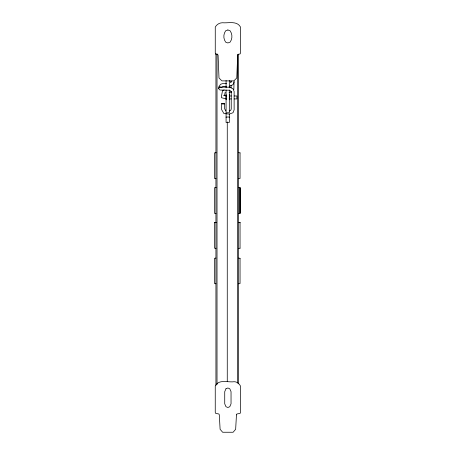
<?xml version="1.0" encoding="UTF-8"?>
<svg xmlns="http://www.w3.org/2000/svg" width="455" height="455" viewBox="0 0 455 455"><rect width="100%" height="100%" fill="white"/><g stroke="black" fill="none" stroke-linecap="round" stroke-linejoin="round"><path stroke-width="0.68" d="M215.932 385.26L215.932 283.664M215.937 258.053L214.487 258.303L214.493 283.556L215.937 283.806L215.932 248.14M215.932 222.563L215.932 213.332M215.932 187.756L215.932 178.519M215.937 152.943L215.937 54.191M226.078 113.284L226.078 122.446L229.326 122.446L229.326 113.989M229.326 89.999L229.326 112.772L226.078 112.772L226.078 89.999M226.078 87.866L226.078 80.484M229.326 87.866L229.326 80.484M231.089 82.378L231.089 81.03M231.083 88.003L231.083 85.176M234.086 81.075L233.836 89.555M225.885 110.952L224.616 108.785L224.633 103.598L221.613 103.603L221.591 109.575L223.923 113.562L229.28 114.08L233.011 112.738L234.132 109.854L234.126 91.438L232.96 88.736L229.98 87.246L219.537 87.059L221.38 87.337M224.457 95.732L225.179 92.263M230.548 82.668L231.089 81.36M234.092 81.991L232.954 84.715L229.098 86.399M229.178 110.969L230.685 110.423L231.231 109.018L231.231 91.466L231.282 92.388L230.651 90.937L229.206 90.215L219.987 90.044L218.679 88.691L219.537 87.03M221.659 87.769L222.256 86.877L223.632 86.433L226.368 86.416M224.633 103.598L224.105 104.002L222.233 104.002L221.613 103.603M224.184 89.891L222.529 90.704L221.323 96.904L221.539 97.745L226.397 98.934M238.602 178.741L240.052 178.485L240.047 152.874M238.602 248.436L240.052 248.18M214.487 222.74L215.937 222.489M238.602 283.806L240.052 283.556L240.047 258.303M229.053 92.399L231.174 92.046M226.522 83.453L223.052 83.475L220.527 84.283L218.679 87.07L218.679 88.691M216.694 54.355L217.609 54.355L218.081 55.197L218.997 77.976L221.904 80.882L233.859 80.882L236.765 77.976L237.681 55.197L238.153 54.355L240.092 53.929L240.513 52.911L240.513 27.084C236.964 20.498 228.404 23.324 222.484 22.75C219.435 22.784 216.751 24.433 215.261 27.084L215.261 52.911L215.687 53.929L216.694 54.355L215.687 53.929M229.274 95.977L231.345 95.977M234.109 95.977L236.867 95.977L236.867 98.934L234.075 98.934M229.189 98.934L231.282 98.934M238.602 258.053L240.052 258.303M238.602 222.489L240.052 222.74M238.602 152.618L240.052 152.874M238.602 222.313L240.052 222.569M223.553 95.3L226.516 95.977M240.047 222.569L240.047 248.18M238.602 54.191L238.602 187.756M238.602 213.332L238.602 383.838M237.521 54.486L237.521 383.104M229.326 94.589L229.326 99.77M229.326 117.333L229.326 117.032L226.078 117.032L226.078 117.333M227.267 121.917L227.267 381.682M226.078 94.589L226.078 99.77M217.018 53.781L217.018 384.521M238.602 187.466L238.602 213.588L240.047 213.332L240.052 187.722L238.596 187.466M240.047 187.722L240.047 213.332L240.041 187.722M236.458 414.863L235.656 429.281L233.114 432.25L222.649 432.25L220.106 429.281L219.304 414.863L218.895 413.999L215.619 413.362L215.249 412.321L215.249 386.141C218.576 378.782 228.103 382.661 234.2 381.717C237.055 381.762 239.313 383.645 240.513 386.141L240.513 412.321L240.143 413.362L236.867 413.999L236.458 414.863M225.976 388.769L224.725 391.67L224.725 403.812L225.976 406.713L227.881 407.498L229.786 406.713L231.038 403.812L231.038 391.67L229.786 388.769L227.881 387.984L225.976 388.769M227.881 29.967L225.703 30.741A9.703 9.703 0 0 0 225.703 42.196L227.881 42.963L230.059 42.196A9.703 9.703 0 0 0 230.059 30.741L227.881 29.967M215.937 152.618L214.487 152.874L214.487 178.485L215.937 178.741L215.932 152.618M215.937 187.466L214.487 187.722L214.493 213.332L215.937 213.588L215.937 187.466M215.937 222.313L214.487 222.569L214.487 248.18L215.937 248.436L215.937 222.319"/></g></svg>
